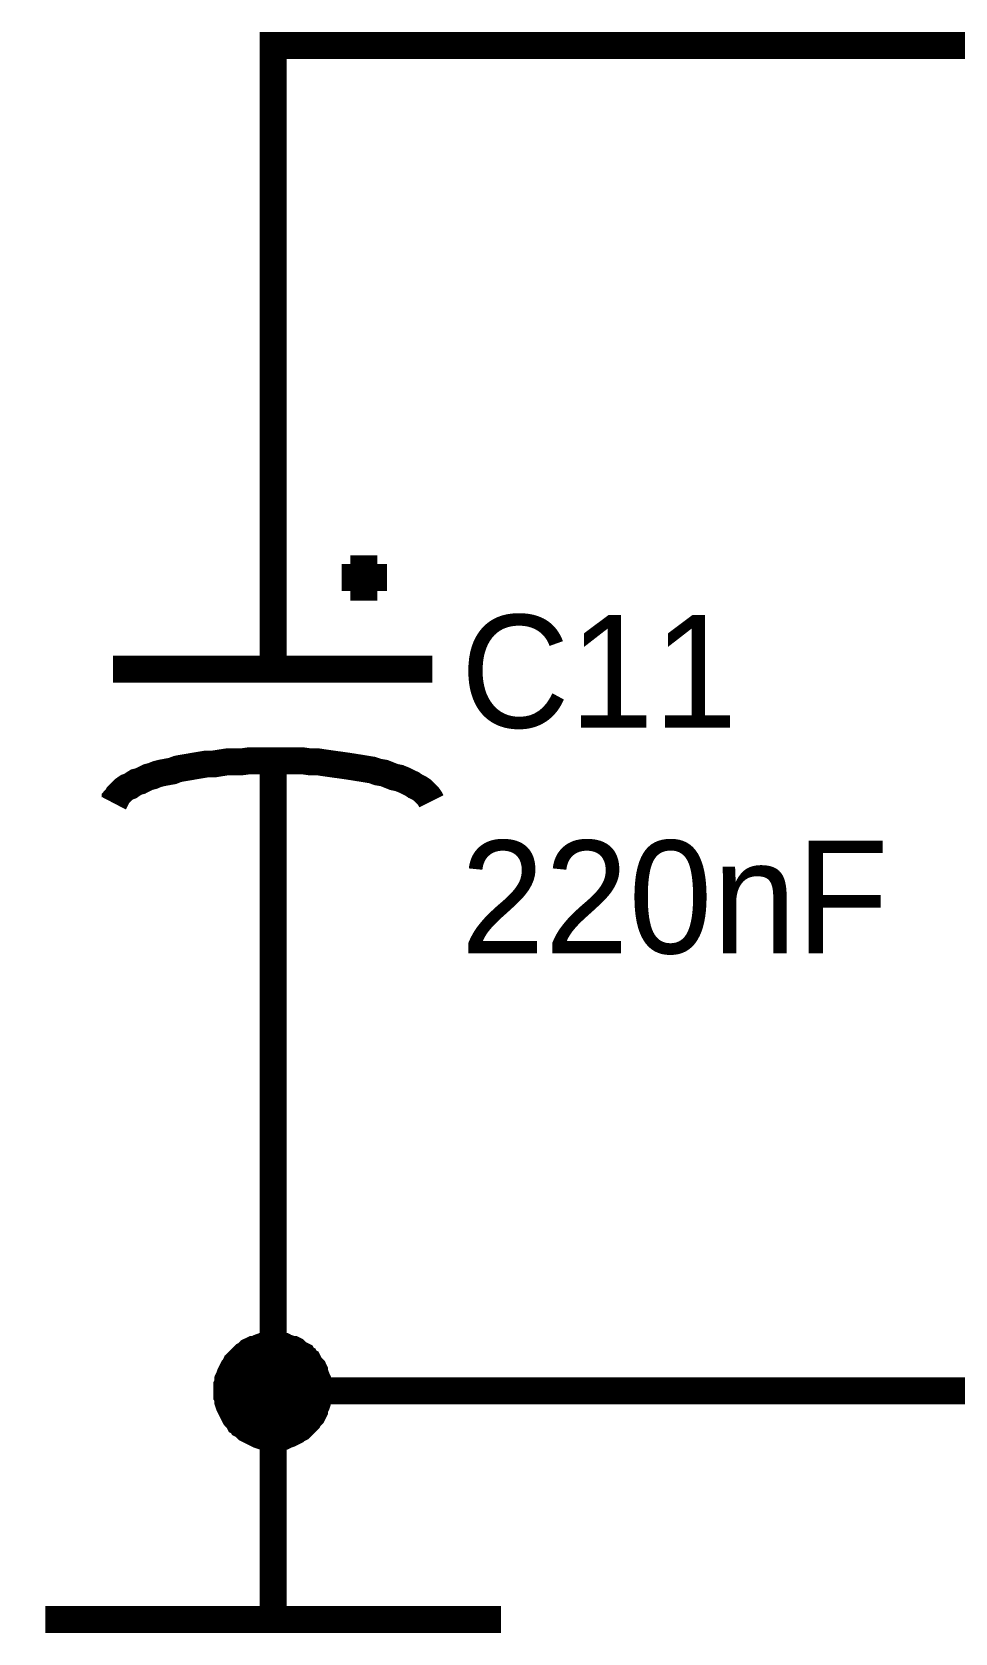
# Model space of a CAD drawing. Header units: millimetres. Extents: x 0 to 394, y 0 to 282.
# Drawn here: x 17.32 to 27.61, y 172.3 to 190.14 of the extents above; entities that cross this region are included whole.
import ezdxf

# ---------------------------------------------------------------- set-up
doc = ezdxf.new("R2010")
doc.units = ezdxf.units.MM
doc.layers.add('Sheet', color=255, linetype='Continuous')

msp = doc.modelspace()

# ---------------------------------------------------------------- linework, layer by layer
at = {"layer": 'Sheet'}
for points, const_width in [([(20.013, 185.074), (20.013, 189.993), (30.008, 189.993)], 0.3), ([(20.013, 183.041), (20.013, 185.074)], 0.3), ([(21.024, 184.31), (21.024, 183.805)], 0.3), ([(20.777, 184.063), (21.282, 184.063)], 0.3), ([(21.787, 183.041), (18.227, 183.041)], 0.3), ([(20.013, 182.03), (20.013, 179.997)], 0.3), ([(19.811, 182.019), (19.732, 182.019), (19.654, 182.008), (19.575, 182.008), (19.496, 182.008), (19.418, 181.996), (19.35, 181.985), (19.272, 181.985), (19.204, 181.974), (19.137, 181.963), (19.07, 181.951), (19.002, 181.94), (18.946, 181.929), (18.89, 181.907), (18.822, 181.895), (18.766, 181.884), (18.721, 181.873), (18.665, 181.85), (18.62, 181.839), (18.575, 181.817), (18.53, 181.794), (18.486, 181.783), (18.452, 181.761), (18.418, 181.738), (18.384, 181.727), (18.351, 181.704), (18.328, 181.682), (18.306, 181.659), (18.283, 181.637), (18.272, 181.615), (18.25, 181.592), (18.25, 181.57), (18.238, 181.547)], 0.3), ([(21.776, 181.57), (21.765, 181.592), (21.742, 181.626), (21.72, 181.648), (21.698, 181.671), (21.675, 181.693), (21.641, 181.716), (21.596, 181.738), (21.563, 181.761), (21.518, 181.783), (21.473, 181.805), (21.417, 181.828), (21.361, 181.839), (21.304, 181.862), (21.248, 181.884), (21.181, 181.895), (21.114, 181.918), (21.046, 181.929), (20.979, 181.94), (20.911, 181.951), (20.833, 181.963), (20.754, 181.974), (20.676, 181.985), (20.597, 181.996), (20.518, 182.008), (20.428, 182.008), (20.35, 182.019), (20.26, 182.019), (20.17, 182.019), (20.08, 182.019), (19.99, 182.019), (19.901, 182.019), (19.811, 182.019)], 0.3), ([(20.013, 179.997), (20.013, 175), (30.008, 175), (30.008, 179.997)], 0.3), ([(19.496, 175), (19.496, 175.022), (19.496, 175.056), (19.508, 175.078), (19.508, 175.101), (19.508, 175.123), (19.519, 175.146), (19.53, 175.179), (19.541, 175.202), (19.552, 175.224), (19.564, 175.247), (19.575, 175.258), (19.586, 175.28), (19.597, 175.303), (19.62, 175.325), (19.631, 175.336), (19.654, 175.359), (19.665, 175.37), (19.687, 175.393), (19.71, 175.404), (19.721, 175.415), (19.743, 175.438), (19.766, 175.449), (19.788, 175.46), (19.811, 175.46), (19.833, 175.471), (19.856, 175.482), (19.889, 175.494), (19.912, 175.494), (19.934, 175.494), (19.957, 175.505), (19.99, 175.505), (20.013, 175.505)], 0.3), ([(19.496, 175), (19.496, 175.022), (19.496, 175.056), (19.508, 175.078), (19.508, 175.101), (19.508, 175.123), (19.519, 175.146), (19.53, 175.179), (19.541, 175.202), (19.552, 175.224), (19.564, 175.247), (19.575, 175.258), (19.586, 175.28), (19.597, 175.303), (19.62, 175.325), (19.631, 175.336), (19.654, 175.359), (19.665, 175.37), (19.687, 175.393), (19.71, 175.404), (19.721, 175.415), (19.743, 175.438), (19.766, 175.449), (19.788, 175.46), (19.811, 175.46), (19.833, 175.471), (19.856, 175.482), (19.889, 175.494), (19.912, 175.494), (19.934, 175.494), (19.957, 175.505), (19.99, 175.505), (20.013, 175.505)], 0.3), ([(19.496, 175), (19.496, 175.022), (19.496, 175.056), (19.508, 175.078), (19.508, 175.101), (19.508, 175.123), (19.519, 175.146), (19.53, 175.179), (19.541, 175.202), (19.552, 175.224), (19.564, 175.247), (19.575, 175.258), (19.586, 175.28), (19.597, 175.303), (19.62, 175.325), (19.631, 175.336), (19.654, 175.359), (19.665, 175.37), (19.687, 175.393), (19.71, 175.404), (19.721, 175.415), (19.743, 175.438), (19.766, 175.449), (19.788, 175.46), (19.811, 175.46), (19.833, 175.471), (19.856, 175.482), (19.889, 175.494), (19.912, 175.494), (19.934, 175.494), (19.957, 175.505), (19.99, 175.505), (20.013, 175.505)], 0.3), ([(19.496, 175), (19.496, 175.022), (19.496, 175.056), (19.508, 175.078), (19.508, 175.101), (19.508, 175.123), (19.519, 175.146), (19.53, 175.179), (19.541, 175.202), (19.552, 175.224), (19.564, 175.247), (19.575, 175.258), (19.586, 175.28), (19.597, 175.303), (19.62, 175.325), (19.631, 175.336), (19.654, 175.359), (19.665, 175.37), (19.687, 175.393), (19.71, 175.404), (19.721, 175.415), (19.743, 175.438), (19.766, 175.449), (19.788, 175.46), (19.811, 175.46), (19.833, 175.471), (19.856, 175.482), (19.889, 175.494), (19.912, 175.494), (19.934, 175.494), (19.957, 175.505), (19.99, 175.505), (20.013, 175.505)], 0.3), ([(20.013, 175.505), (20.013, 175.505)], 0.3), ([(20.013, 175.505), (20.035, 175.505), (20.069, 175.505), (20.092, 175.494), (20.114, 175.494), (20.136, 175.494), (20.159, 175.482), (20.193, 175.471), (20.215, 175.46), (20.238, 175.46), (20.26, 175.449), (20.271, 175.438), (20.294, 175.415), (20.316, 175.404), (20.339, 175.393), (20.35, 175.37), (20.372, 175.359), (20.384, 175.336), (20.406, 175.325), (20.417, 175.303), (20.428, 175.28), (20.451, 175.258), (20.462, 175.247), (20.473, 175.224), (20.473, 175.202), (20.485, 175.179), (20.496, 175.146), (20.507, 175.123), (20.507, 175.101), (20.507, 175.078), (20.518, 175.056), (20.518, 175.022), (20.518, 175)], 0.3), ([(20.013, 175.505), (20.013, 175.505)], 0.3), ([(20.013, 175.505), (20.035, 175.505), (20.069, 175.505), (20.092, 175.494), (20.114, 175.494), (20.136, 175.494), (20.159, 175.482), (20.193, 175.471), (20.215, 175.46), (20.238, 175.46), (20.26, 175.449), (20.271, 175.438), (20.294, 175.415), (20.316, 175.404), (20.339, 175.393), (20.35, 175.37), (20.372, 175.359), (20.384, 175.336), (20.406, 175.325), (20.417, 175.303), (20.428, 175.28), (20.451, 175.258), (20.462, 175.247), (20.473, 175.224), (20.473, 175.202), (20.485, 175.179), (20.496, 175.146), (20.507, 175.123), (20.507, 175.101), (20.507, 175.078), (20.518, 175.056), (20.518, 175.022), (20.518, 175)], 0.3), ([(20.013, 175.505), (20.013, 175.505)], 0.3), ([(20.013, 175.505), (20.035, 175.505), (20.069, 175.505), (20.092, 175.494), (20.114, 175.494), (20.136, 175.494), (20.159, 175.482), (20.193, 175.471), (20.215, 175.46), (20.238, 175.46), (20.26, 175.449), (20.271, 175.438), (20.294, 175.415), (20.316, 175.404), (20.339, 175.393), (20.35, 175.37), (20.372, 175.359), (20.384, 175.336), (20.406, 175.325), (20.417, 175.303), (20.428, 175.28), (20.451, 175.258), (20.462, 175.247), (20.473, 175.224), (20.473, 175.202), (20.485, 175.179), (20.496, 175.146), (20.507, 175.123), (20.507, 175.101), (20.507, 175.078), (20.518, 175.056), (20.518, 175.022), (20.518, 175)], 0.3), ([(20.013, 175.505), (20.013, 175.505)], 0.3), ([(20.013, 175.505), (20.035, 175.505), (20.069, 175.505), (20.092, 175.494), (20.114, 175.494), (20.136, 175.494), (20.159, 175.482), (20.193, 175.471), (20.215, 175.46), (20.238, 175.46), (20.26, 175.449), (20.271, 175.438), (20.294, 175.415), (20.316, 175.404), (20.339, 175.393), (20.35, 175.37), (20.372, 175.359), (20.384, 175.336), (20.406, 175.325), (20.417, 175.303), (20.428, 175.28), (20.451, 175.258), (20.462, 175.247), (20.473, 175.224), (20.473, 175.202), (20.485, 175.179), (20.496, 175.146), (20.507, 175.123), (20.507, 175.101), (20.507, 175.078), (20.518, 175.056), (20.518, 175.022), (20.518, 175)], 0.3), ([(19.496, 175), (19.496, 175.022), (19.496, 175.056), (19.508, 175.078), (19.508, 175.101), (19.508, 175.123), (19.519, 175.146), (19.53, 175.179), (19.541, 175.202), (19.552, 175.224), (19.564, 175.247), (19.575, 175.258), (19.586, 175.28), (19.597, 175.303), (19.62, 175.325), (19.631, 175.336), (19.654, 175.359), (19.665, 175.37), (19.687, 175.393), (19.71, 175.404), (19.721, 175.415), (19.743, 175.438), (19.766, 175.449), (19.788, 175.46), (19.811, 175.46), (19.833, 175.471), (19.856, 175.482), (19.889, 175.494), (19.912, 175.494), (19.934, 175.494), (19.957, 175.505), (19.99, 175.505), (20.013, 175.505)], 0.0991), ([(19.496, 175), (19.496, 175.022), (19.496, 175.056), (19.508, 175.078), (19.508, 175.101), (19.508, 175.123), (19.519, 175.146), (19.53, 175.179), (19.541, 175.202), (19.552, 175.224), (19.564, 175.247), (19.575, 175.258), (19.586, 175.28), (19.597, 175.303), (19.62, 175.325), (19.631, 175.336), (19.654, 175.359), (19.665, 175.37), (19.687, 175.393), (19.71, 175.404), (19.721, 175.415), (19.743, 175.438), (19.766, 175.449), (19.788, 175.46), (19.811, 175.46), (19.833, 175.471), (19.856, 175.482), (19.889, 175.494), (19.912, 175.494), (19.934, 175.494), (19.957, 175.505), (19.99, 175.505), (20.013, 175.505)], 0.0991), ([(19.496, 175), (19.496, 175.022), (19.496, 175.056), (19.508, 175.078), (19.508, 175.101), (19.508, 175.123), (19.519, 175.146), (19.53, 175.179), (19.541, 175.202), (19.552, 175.224), (19.564, 175.247), (19.575, 175.258), (19.586, 175.28), (19.597, 175.303), (19.62, 175.325), (19.631, 175.336), (19.654, 175.359), (19.665, 175.37), (19.687, 175.393), (19.71, 175.404), (19.721, 175.415), (19.743, 175.438), (19.766, 175.449), (19.788, 175.46), (19.811, 175.46), (19.833, 175.471), (19.856, 175.482), (19.889, 175.494), (19.912, 175.494), (19.934, 175.494), (19.957, 175.505), (19.99, 175.505), (20.013, 175.505)], 0.0991), ([(19.496, 175), (19.496, 175.022), (19.496, 175.056), (19.508, 175.078), (19.508, 175.101), (19.508, 175.123), (19.519, 175.146), (19.53, 175.179), (19.541, 175.202), (19.552, 175.224), (19.564, 175.247), (19.575, 175.258), (19.586, 175.28), (19.597, 175.303), (19.62, 175.325), (19.631, 175.336), (19.654, 175.359), (19.665, 175.37), (19.687, 175.393), (19.71, 175.404), (19.721, 175.415), (19.743, 175.438), (19.766, 175.449), (19.788, 175.46), (19.811, 175.46), (19.833, 175.471), (19.856, 175.482), (19.889, 175.494), (19.912, 175.494), (19.934, 175.494), (19.957, 175.505), (19.99, 175.505), (20.013, 175.505)], 0.0991), ([(20.013, 175.505), (20.013, 175.505)], 0.0991), ([(20.013, 175.505), (20.035, 175.505), (20.069, 175.505), (20.092, 175.494), (20.114, 175.494), (20.136, 175.494), (20.159, 175.482), (20.193, 175.471), (20.215, 175.46), (20.238, 175.46), (20.26, 175.449), (20.271, 175.438), (20.294, 175.415), (20.316, 175.404), (20.339, 175.393), (20.35, 175.37), (20.372, 175.359), (20.384, 175.336), (20.406, 175.325), (20.417, 175.303), (20.428, 175.28), (20.451, 175.258), (20.462, 175.247), (20.473, 175.224), (20.473, 175.202), (20.485, 175.179), (20.496, 175.146), (20.507, 175.123), (20.507, 175.101), (20.507, 175.078), (20.518, 175.056), (20.518, 175.022), (20.518, 175)], 0.0991), ([(20.013, 175.505), (20.013, 175.505)], 0.0991), ([(20.013, 175.505), (20.035, 175.505), (20.069, 175.505), (20.092, 175.494), (20.114, 175.494), (20.136, 175.494), (20.159, 175.482), (20.193, 175.471), (20.215, 175.46), (20.238, 175.46), (20.26, 175.449), (20.271, 175.438), (20.294, 175.415), (20.316, 175.404), (20.339, 175.393), (20.35, 175.37), (20.372, 175.359), (20.384, 175.336), (20.406, 175.325), (20.417, 175.303), (20.428, 175.28), (20.451, 175.258), (20.462, 175.247), (20.473, 175.224), (20.473, 175.202), (20.485, 175.179), (20.496, 175.146), (20.507, 175.123), (20.507, 175.101), (20.507, 175.078), (20.518, 175.056), (20.518, 175.022), (20.518, 175)], 0.0991), ([(20.013, 175.505), (20.013, 175.505)], 0.0991), ([(20.013, 175.505), (20.035, 175.505), (20.069, 175.505), (20.092, 175.494), (20.114, 175.494), (20.136, 175.494), (20.159, 175.482), (20.193, 175.471), (20.215, 175.46), (20.238, 175.46), (20.26, 175.449), (20.271, 175.438), (20.294, 175.415), (20.316, 175.404), (20.339, 175.393), (20.35, 175.37), (20.372, 175.359), (20.384, 175.336), (20.406, 175.325), (20.417, 175.303), (20.428, 175.28), (20.451, 175.258), (20.462, 175.247), (20.473, 175.224), (20.473, 175.202), (20.485, 175.179), (20.496, 175.146), (20.507, 175.123), (20.507, 175.101), (20.507, 175.078), (20.518, 175.056), (20.518, 175.022), (20.518, 175)], 0.0991), ([(20.013, 175.505), (20.013, 175.505)], 0.0991), ([(20.013, 175.505), (20.035, 175.505), (20.069, 175.505), (20.092, 175.494), (20.114, 175.494), (20.136, 175.494), (20.159, 175.482), (20.193, 175.471), (20.215, 175.46), (20.238, 175.46), (20.26, 175.449), (20.271, 175.438), (20.294, 175.415), (20.316, 175.404), (20.339, 175.393), (20.35, 175.37), (20.372, 175.359), (20.384, 175.336), (20.406, 175.325), (20.417, 175.303), (20.428, 175.28), (20.451, 175.258), (20.462, 175.247), (20.473, 175.224), (20.473, 175.202), (20.485, 175.179), (20.496, 175.146), (20.507, 175.123), (20.507, 175.101), (20.507, 175.078), (20.518, 175.056), (20.518, 175.022), (20.518, 175)], 0.0991), ([(20.013, 174.483), (19.99, 174.483), (19.957, 174.483), (19.934, 174.494), (19.912, 174.494), (19.889, 174.494), (19.856, 174.505), (19.833, 174.517), (19.811, 174.528), (19.788, 174.539), (19.766, 174.55), (19.743, 174.562), (19.721, 174.573), (19.71, 174.584), (19.687, 174.606), (19.665, 174.618), (19.654, 174.64), (19.631, 174.651), (19.62, 174.674), (19.597, 174.696), (19.586, 174.708), (19.575, 174.73), (19.564, 174.752), (19.552, 174.775), (19.541, 174.797), (19.53, 174.82), (19.519, 174.842), (19.508, 174.876), (19.508, 174.898), (19.508, 174.921), (19.496, 174.943), (19.496, 174.977), (19.496, 175)], 0.3), ([(19.496, 175), (19.496, 175)], 0.3), ([(20.013, 174.483), (19.99, 174.483), (19.957, 174.483), (19.934, 174.494), (19.912, 174.494), (19.889, 174.494), (19.856, 174.505), (19.833, 174.517), (19.811, 174.528), (19.788, 174.539), (19.766, 174.55), (19.743, 174.562), (19.721, 174.573), (19.71, 174.584), (19.687, 174.606), (19.665, 174.618), (19.654, 174.64), (19.631, 174.651), (19.62, 174.674), (19.597, 174.696), (19.586, 174.708), (19.575, 174.73), (19.564, 174.752), (19.552, 174.775), (19.541, 174.797), (19.53, 174.82), (19.519, 174.842), (19.508, 174.876), (19.508, 174.898), (19.508, 174.921), (19.496, 174.943), (19.496, 174.977), (19.496, 175)], 0.3), ([(19.496, 175), (19.496, 175)], 0.3), ([(20.013, 174.483), (19.99, 174.483), (19.957, 174.483), (19.934, 174.494), (19.912, 174.494), (19.889, 174.494), (19.856, 174.505), (19.833, 174.517), (19.811, 174.528), (19.788, 174.539), (19.766, 174.55), (19.743, 174.562), (19.721, 174.573), (19.71, 174.584), (19.687, 174.606), (19.665, 174.618), (19.654, 174.64), (19.631, 174.651), (19.62, 174.674), (19.597, 174.696), (19.586, 174.708), (19.575, 174.73), (19.564, 174.752), (19.552, 174.775), (19.541, 174.797), (19.53, 174.82), (19.519, 174.842), (19.508, 174.876), (19.508, 174.898), (19.508, 174.921), (19.496, 174.943), (19.496, 174.977), (19.496, 175)], 0.3), ([(19.496, 175), (19.496, 175)], 0.3), ([(20.013, 174.483), (19.99, 174.483), (19.957, 174.483), (19.934, 174.494), (19.912, 174.494), (19.889, 174.494), (19.856, 174.505), (19.833, 174.517), (19.811, 174.528), (19.788, 174.539), (19.766, 174.55), (19.743, 174.562), (19.721, 174.573), (19.71, 174.584), (19.687, 174.606), (19.665, 174.618), (19.654, 174.64), (19.631, 174.651), (19.62, 174.674), (19.597, 174.696), (19.586, 174.708), (19.575, 174.73), (19.564, 174.752), (19.552, 174.775), (19.541, 174.797), (19.53, 174.82), (19.519, 174.842), (19.508, 174.876), (19.508, 174.898), (19.508, 174.921), (19.496, 174.943), (19.496, 174.977), (19.496, 175)], 0.3), ([(19.496, 175), (19.496, 175)], 0.3), ([(20.013, 174.483), (19.99, 174.483), (19.957, 174.483), (19.934, 174.494), (19.912, 174.494), (19.889, 174.494), (19.856, 174.505), (19.833, 174.517), (19.811, 174.528), (19.788, 174.539), (19.766, 174.55), (19.743, 174.562), (19.721, 174.573), (19.71, 174.584), (19.687, 174.606), (19.665, 174.618), (19.654, 174.64), (19.631, 174.651), (19.62, 174.674), (19.597, 174.696), (19.586, 174.708), (19.575, 174.73), (19.564, 174.752), (19.552, 174.775), (19.541, 174.797), (19.53, 174.82), (19.519, 174.842), (19.508, 174.876), (19.508, 174.898), (19.508, 174.921), (19.496, 174.943), (19.496, 174.977), (19.496, 175)], 0.0991), ([(19.496, 175), (19.496, 175)], 0.0991), ([(20.013, 174.483), (19.99, 174.483), (19.957, 174.483), (19.934, 174.494), (19.912, 174.494), (19.889, 174.494), (19.856, 174.505), (19.833, 174.517), (19.811, 174.528), (19.788, 174.539), (19.766, 174.55), (19.743, 174.562), (19.721, 174.573), (19.71, 174.584), (19.687, 174.606), (19.665, 174.618), (19.654, 174.64), (19.631, 174.651), (19.62, 174.674), (19.597, 174.696), (19.586, 174.708), (19.575, 174.73), (19.564, 174.752), (19.552, 174.775), (19.541, 174.797), (19.53, 174.82), (19.519, 174.842), (19.508, 174.876), (19.508, 174.898), (19.508, 174.921), (19.496, 174.943), (19.496, 174.977), (19.496, 175)], 0.0991), ([(19.496, 175), (19.496, 175)], 0.0991), ([(20.013, 174.483), (19.99, 174.483), (19.957, 174.483), (19.934, 174.494), (19.912, 174.494), (19.889, 174.494), (19.856, 174.505), (19.833, 174.517), (19.811, 174.528), (19.788, 174.539), (19.766, 174.55), (19.743, 174.562), (19.721, 174.573), (19.71, 174.584), (19.687, 174.606), (19.665, 174.618), (19.654, 174.64), (19.631, 174.651), (19.62, 174.674), (19.597, 174.696), (19.586, 174.708), (19.575, 174.73), (19.564, 174.752), (19.552, 174.775), (19.541, 174.797), (19.53, 174.82), (19.519, 174.842), (19.508, 174.876), (19.508, 174.898), (19.508, 174.921), (19.496, 174.943), (19.496, 174.977), (19.496, 175)], 0.0991), ([(19.496, 175), (19.496, 175)], 0.0991), ([(20.013, 174.483), (19.99, 174.483), (19.957, 174.483), (19.934, 174.494), (19.912, 174.494), (19.889, 174.494), (19.856, 174.505), (19.833, 174.517), (19.811, 174.528), (19.788, 174.539), (19.766, 174.55), (19.743, 174.562), (19.721, 174.573), (19.71, 174.584), (19.687, 174.606), (19.665, 174.618), (19.654, 174.64), (19.631, 174.651), (19.62, 174.674), (19.597, 174.696), (19.586, 174.708), (19.575, 174.73), (19.564, 174.752), (19.552, 174.775), (19.541, 174.797), (19.53, 174.82), (19.519, 174.842), (19.508, 174.876), (19.508, 174.898), (19.508, 174.921), (19.496, 174.943), (19.496, 174.977), (19.496, 175)], 0.0991), ([(19.496, 175), (19.496, 175)], 0.0991), ([(20.013, 175), (20.013, 172.45)], 0.3), ([(20.518, 175), (20.518, 174.977), (20.518, 174.943), (20.507, 174.921), (20.507, 174.898), (20.507, 174.876), (20.496, 174.842), (20.485, 174.82), (20.473, 174.797), (20.473, 174.775), (20.462, 174.752), (20.451, 174.73), (20.428, 174.708), (20.417, 174.696), (20.406, 174.674), (20.384, 174.651), (20.372, 174.64), (20.35, 174.618), (20.339, 174.606), (20.316, 174.584), (20.294, 174.573), (20.271, 174.562), (20.26, 174.55), (20.238, 174.539), (20.215, 174.528), (20.193, 174.517), (20.159, 174.505), (20.136, 174.494), (20.114, 174.494), (20.092, 174.494), (20.069, 174.483), (20.035, 174.483), (20.013, 174.483)], 0.3), ([(20.518, 175), (20.518, 174.977), (20.518, 174.943), (20.507, 174.921), (20.507, 174.898), (20.507, 174.876), (20.496, 174.842), (20.485, 174.82), (20.473, 174.797), (20.473, 174.775), (20.462, 174.752), (20.451, 174.73), (20.428, 174.708), (20.417, 174.696), (20.406, 174.674), (20.384, 174.651), (20.372, 174.64), (20.35, 174.618), (20.339, 174.606), (20.316, 174.584), (20.294, 174.573), (20.271, 174.562), (20.26, 174.55), (20.238, 174.539), (20.215, 174.528), (20.193, 174.517), (20.159, 174.505), (20.136, 174.494), (20.114, 174.494), (20.092, 174.494), (20.069, 174.483), (20.035, 174.483), (20.013, 174.483)], 0.3), ([(20.518, 175), (20.518, 174.977), (20.518, 174.943), (20.507, 174.921), (20.507, 174.898), (20.507, 174.876), (20.496, 174.842), (20.485, 174.82), (20.473, 174.797), (20.473, 174.775), (20.462, 174.752), (20.451, 174.73), (20.428, 174.708), (20.417, 174.696), (20.406, 174.674), (20.384, 174.651), (20.372, 174.64), (20.35, 174.618), (20.339, 174.606), (20.316, 174.584), (20.294, 174.573), (20.271, 174.562), (20.26, 174.55), (20.238, 174.539), (20.215, 174.528), (20.193, 174.517), (20.159, 174.505), (20.136, 174.494), (20.114, 174.494), (20.092, 174.494), (20.069, 174.483), (20.035, 174.483), (20.013, 174.483)], 0.3), ([(20.518, 175), (20.518, 174.977), (20.518, 174.943), (20.507, 174.921), (20.507, 174.898), (20.507, 174.876), (20.496, 174.842), (20.485, 174.82), (20.473, 174.797), (20.473, 174.775), (20.462, 174.752), (20.451, 174.73), (20.428, 174.708), (20.417, 174.696), (20.406, 174.674), (20.384, 174.651), (20.372, 174.64), (20.35, 174.618), (20.339, 174.606), (20.316, 174.584), (20.294, 174.573), (20.271, 174.562), (20.26, 174.55), (20.238, 174.539), (20.215, 174.528), (20.193, 174.517), (20.159, 174.505), (20.136, 174.494), (20.114, 174.494), (20.092, 174.494), (20.069, 174.483), (20.035, 174.483), (20.013, 174.483)], 0.3), ([(20.518, 175), (20.518, 174.977), (20.518, 174.943), (20.507, 174.921), (20.507, 174.898), (20.507, 174.876), (20.496, 174.842), (20.485, 174.82), (20.473, 174.797), (20.473, 174.775), (20.462, 174.752), (20.451, 174.73), (20.428, 174.708), (20.417, 174.696), (20.406, 174.674), (20.384, 174.651), (20.372, 174.64), (20.35, 174.618), (20.339, 174.606), (20.316, 174.584), (20.294, 174.573), (20.271, 174.562), (20.26, 174.55), (20.238, 174.539), (20.215, 174.528), (20.193, 174.517), (20.159, 174.505), (20.136, 174.494), (20.114, 174.494), (20.092, 174.494), (20.069, 174.483), (20.035, 174.483), (20.013, 174.483)], 0.0991), ([(20.518, 175), (20.518, 174.977), (20.518, 174.943), (20.507, 174.921), (20.507, 174.898), (20.507, 174.876), (20.496, 174.842), (20.485, 174.82), (20.473, 174.797), (20.473, 174.775), (20.462, 174.752), (20.451, 174.73), (20.428, 174.708), (20.417, 174.696), (20.406, 174.674), (20.384, 174.651), (20.372, 174.64), (20.35, 174.618), (20.339, 174.606), (20.316, 174.584), (20.294, 174.573), (20.271, 174.562), (20.26, 174.55), (20.238, 174.539), (20.215, 174.528), (20.193, 174.517), (20.159, 174.505), (20.136, 174.494), (20.114, 174.494), (20.092, 174.494), (20.069, 174.483), (20.035, 174.483), (20.013, 174.483)], 0.0991), ([(20.518, 175), (20.518, 174.977), (20.518, 174.943), (20.507, 174.921), (20.507, 174.898), (20.507, 174.876), (20.496, 174.842), (20.485, 174.82), (20.473, 174.797), (20.473, 174.775), (20.462, 174.752), (20.451, 174.73), (20.428, 174.708), (20.417, 174.696), (20.406, 174.674), (20.384, 174.651), (20.372, 174.64), (20.35, 174.618), (20.339, 174.606), (20.316, 174.584), (20.294, 174.573), (20.271, 174.562), (20.26, 174.55), (20.238, 174.539), (20.215, 174.528), (20.193, 174.517), (20.159, 174.505), (20.136, 174.494), (20.114, 174.494), (20.092, 174.494), (20.069, 174.483), (20.035, 174.483), (20.013, 174.483)], 0.0991), ([(20.518, 175), (20.518, 174.977), (20.518, 174.943), (20.507, 174.921), (20.507, 174.898), (20.507, 174.876), (20.496, 174.842), (20.485, 174.82), (20.473, 174.797), (20.473, 174.775), (20.462, 174.752), (20.451, 174.73), (20.428, 174.708), (20.417, 174.696), (20.406, 174.674), (20.384, 174.651), (20.372, 174.64), (20.35, 174.618), (20.339, 174.606), (20.316, 174.584), (20.294, 174.573), (20.271, 174.562), (20.26, 174.55), (20.238, 174.539), (20.215, 174.528), (20.193, 174.517), (20.159, 174.505), (20.136, 174.494), (20.114, 174.494), (20.092, 174.494), (20.069, 174.483), (20.035, 174.483), (20.013, 174.483)], 0.0991), ([(20.518, 175), (20.518, 175), (20.518, 175), (20.518, 175), (20.518, 175), (20.518, 175), (20.518, 175), (20.518, 175), (20.518, 175), (20.518, 175), (20.518, 175), (20.518, 175), (20.518, 175), (20.518, 175), (20.518, 175), (20.518, 175), (20.518, 175), (20.518, 175), (20.518, 175), (20.518, 175), (20.518, 175), (20.518, 175), (20.518, 175), (20.518, 175), (20.518, 175), (20.518, 175), (20.518, 175), (20.518, 175), (20.518, 175), (20.518, 175), (20.518, 175), (20.518, 175), (20.518, 175)], 0.3), ([(20.518, 175), (20.518, 175)], 0.3), ([(20.518, 175), (20.518, 175), (20.518, 175), (20.518, 175), (20.518, 175), (20.518, 175), (20.518, 175), (20.518, 175), (20.518, 175), (20.518, 175), (20.518, 175), (20.518, 175), (20.518, 175), (20.518, 175), (20.518, 175), (20.518, 175), (20.518, 175), (20.518, 175), (20.518, 175), (20.518, 175), (20.518, 175), (20.518, 175), (20.518, 175), (20.518, 175), (20.518, 175), (20.518, 175), (20.518, 175), (20.518, 175), (20.518, 175), (20.518, 175), (20.518, 175), (20.518, 175), (20.518, 175)], 0.3), ([(20.518, 175), (20.518, 175)], 0.3), ([(20.518, 175), (20.518, 175), (20.518, 175), (20.518, 175), (20.518, 175), (20.518, 175), (20.518, 175), (20.518, 175), (20.518, 175), (20.518, 175), (20.518, 175), (20.518, 175), (20.518, 175), (20.518, 175), (20.518, 175), (20.518, 175), (20.518, 175), (20.518, 175), (20.518, 175), (20.518, 175), (20.518, 175), (20.518, 175), (20.518, 175), (20.518, 175), (20.518, 175), (20.518, 175), (20.518, 175), (20.518, 175), (20.518, 175), (20.518, 175), (20.518, 175), (20.518, 175), (20.518, 175)], 0.3), ([(20.518, 175), (20.518, 175)], 0.3), ([(20.518, 175), (20.518, 175), (20.518, 175), (20.518, 175), (20.518, 175), (20.518, 175), (20.518, 175), (20.518, 175), (20.518, 175), (20.518, 175), (20.518, 175), (20.518, 175), (20.518, 175), (20.518, 175), (20.518, 175), (20.518, 175), (20.518, 175), (20.518, 175), (20.518, 175), (20.518, 175), (20.518, 175), (20.518, 175), (20.518, 175), (20.518, 175), (20.518, 175), (20.518, 175), (20.518, 175), (20.518, 175), (20.518, 175), (20.518, 175), (20.518, 175), (20.518, 175), (20.518, 175)], 0.3), ([(20.518, 175), (20.518, 175)], 0.3), ([(20.518, 175), (20.518, 175), (20.518, 175), (20.518, 175), (20.518, 175), (20.518, 175), (20.518, 175), (20.518, 175), (20.518, 175), (20.518, 175), (20.518, 175), (20.518, 175), (20.518, 175), (20.518, 175), (20.518, 175), (20.518, 175), (20.518, 175), (20.518, 175), (20.518, 175), (20.518, 175), (20.518, 175), (20.518, 175), (20.518, 175), (20.518, 175), (20.518, 175), (20.518, 175), (20.518, 175), (20.518, 175), (20.518, 175), (20.518, 175), (20.518, 175), (20.518, 175), (20.518, 175)], 0.0991), ([(20.518, 175), (20.518, 175)], 0.0991), ([(20.518, 175), (20.518, 175), (20.518, 175), (20.518, 175), (20.518, 175), (20.518, 175), (20.518, 175), (20.518, 175), (20.518, 175), (20.518, 175), (20.518, 175), (20.518, 175), (20.518, 175), (20.518, 175), (20.518, 175), (20.518, 175), (20.518, 175), (20.518, 175), (20.518, 175), (20.518, 175), (20.518, 175), (20.518, 175), (20.518, 175), (20.518, 175), (20.518, 175), (20.518, 175), (20.518, 175), (20.518, 175), (20.518, 175), (20.518, 175), (20.518, 175), (20.518, 175), (20.518, 175)], 0.0991), ([(20.518, 175), (20.518, 175)], 0.0991), ([(20.518, 175), (20.518, 175), (20.518, 175), (20.518, 175), (20.518, 175), (20.518, 175), (20.518, 175), (20.518, 175), (20.518, 175), (20.518, 175), (20.518, 175), (20.518, 175), (20.518, 175), (20.518, 175), (20.518, 175), (20.518, 175), (20.518, 175), (20.518, 175), (20.518, 175), (20.518, 175), (20.518, 175), (20.518, 175), (20.518, 175), (20.518, 175), (20.518, 175), (20.518, 175), (20.518, 175), (20.518, 175), (20.518, 175), (20.518, 175), (20.518, 175), (20.518, 175), (20.518, 175)], 0.0991), ([(20.518, 175), (20.518, 175)], 0.0991), ([(20.518, 175), (20.518, 175), (20.518, 175), (20.518, 175), (20.518, 175), (20.518, 175), (20.518, 175), (20.518, 175), (20.518, 175), (20.518, 175), (20.518, 175), (20.518, 175), (20.518, 175), (20.518, 175), (20.518, 175), (20.518, 175), (20.518, 175), (20.518, 175), (20.518, 175), (20.518, 175), (20.518, 175), (20.518, 175), (20.518, 175), (20.518, 175), (20.518, 175), (20.518, 175), (20.518, 175), (20.518, 175), (20.518, 175), (20.518, 175), (20.518, 175), (20.518, 175), (20.518, 175)], 0.0991), ([(20.518, 175), (20.518, 175)], 0.0991), ([(17.475, 172.45), (22.551, 172.45)], 0.3)]:
    msp.add_lwpolyline(points, dxfattribs=dict(at, const_width=const_width))
at = {"layer": 'Sheet', "const_width": 0.508}
msp.add_lwpolyline([(19.746, 175, 1), (20.254, 175, 1)], format="xyb", close=True, dxfattribs=at)

# ---------------------------------------------------------------- texts
at = {"layer": 'Sheet'}
for s, p in [('C11', (22.102, 182.389)), ('220nF', (22.102, 179.874))]:
    msp.add_text(s, height=1.2579, dxfattribs=at).set_placement(p)

doc.saveas('drawing.dxf')
